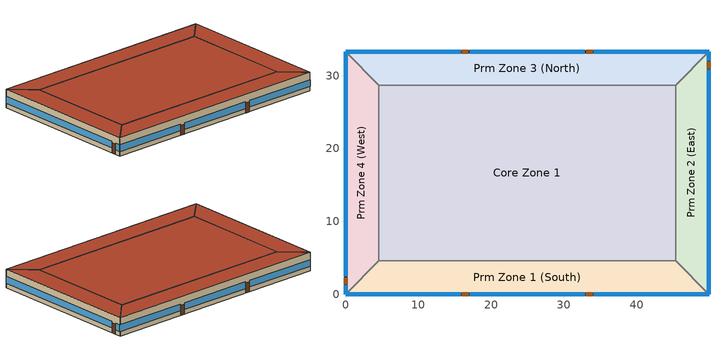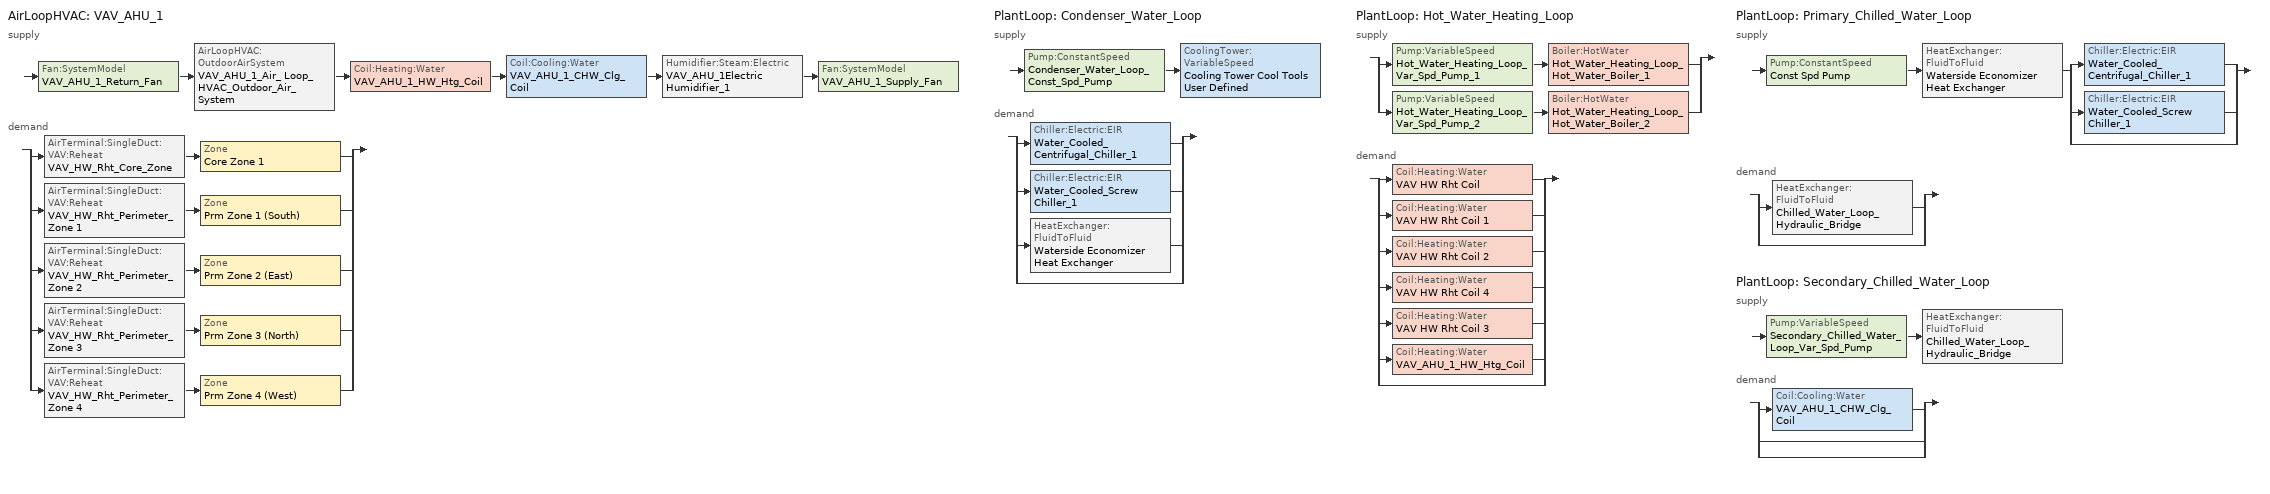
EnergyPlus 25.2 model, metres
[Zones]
Core Zone 1
 floor ground (Slab-on-grade Type 1): 45.32,28.71 45.32,4.57 4.57,4.57 4.57,28.71 z0
 wall to Prm Zone 2 (East) (Interior Wall): 45.32,4.57 45.32,28.71 z0:3.96
 wall to Prm Zone 3 (North) (Interior Wall): 45.32,28.71 4.57,28.71 z0:3.96
 wall to Prm Zone 1 (South) (Interior Wall): 4.57,4.57 45.32,4.57 z0:3.96
 wall to Prm Zone 4 (West) (Interior Wall): 4.57,28.71 4.57,4.57 z0:3.96
 roof outside (Roof Type 1): 45.32,4.57 45.32,28.71 4.57,28.71 4.57,4.57 z3.96
Prm Zone 1 (South)
 floor ground (Slab-on-grade Type 1): 45.32,4.57 49.9,0 0,0 4.57,4.57 z0
 wall outside (Exterior Wall Type 1): 0,0 49.9,0 z0:3.96
 wall to Prm Zone 2 (East) (Interior Wall): 49.9,0 45.32,4.57 z0:3.96
 wall to Prm Zone 4 (West) (Interior Wall): 4.57,4.57 0,0 z0:3.96
 window (Vertical Fenestration Type 1): 34.09,0 49.91,0 / 0,0 15.82,0 / 17.04,0 32.87,0 z1:2.4
 door (Swinging Door): 33.01,0 33.93,0 / 15.98,0 16.9,0 z0:2.13
 roof outside (Roof Type 1): 49.9,0 45.32,4.57 4.57,4.57 0,0 z3.96
Prm Zone 2 (East)
 floor ground (Slab-on-grade Type 1): 49.9,33.28 49.9,0 45.32,4.57 45.32,28.71 z0
 wall outside (Exterior Wall Type 2): 49.9,0 49.9,33.28 z0:3.96
 wall to Prm Zone 3 (North) (Interior Wall): 49.9,33.28 45.32,28.71 z0:3.96
 window (Vertical Fenestration Type 1): 49.9,0 49.9,30.84 / 49.9,32.05 49.9,33.27 z1:2.4
 door (Swinging Door): 49.9,30.99 49.9,31.9 z0:2.13
 roof outside (Roof Type 1): 49.9,0 49.9,33.28 45.32,28.71 45.32,4.57 z3.96
Prm Zone 3 (North)
 floor ground (Slab-on-grade Type 2): 49.9,33.28 45.32,28.71 4.57,28.71 0,33.28 z0
 wall outside (Exterior Wall Type 3): 49.9,33.28 0,33.28 z0:3.96
 wall to Prm Zone 4 (West) (Interior Wall): 0,33.28 4.57,28.71 z0:3.96
 window (Vertical Fenestration Type 1): 49.91,33.28 34.09,33.28 / 32.87,33.28 17.04,33.28 / 15.82,33.28 0,33.28 z1:2.4
 door (Swinging Door): 33.94,33.28 33.03,33.28 / 16.84,33.28 15.93,33.28 z0:2.13
 roof outside (Roof Type 2): 45.32,28.71 49.9,33.28 0,33.28 4.57,28.71 z3.96
Prm Zone 4 (West)
 floor ground (Slab-on-grade Type 2): 0,33.28 4.57,28.71 4.57,4.57 0,0 z0
 wall outside (Exterior Wall Type 3): 0,33.28 0,0 z0:3.96
 window (Vertical Fenestration Type 1): 0,33.27 0,2.44 / 0,1.22 0,0 z1:2.4
 door (Swinging Door): 0,2.28 0,1.37 z0:2.13
 roof outside (Roof Type 3): 0,0 4.57,4.57 4.57,28.71 0,33.28 z3.96
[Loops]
AirLoopHVAC 'VAV_AHU_1'
 supply: Fan:SystemModel 'VAV_AHU_1_Return_Fan' > AirLoopHVAC:OutdoorAirSystem 'VAV_AHU_1_Air_ Loop_HVAC_Outdoor_Air_System' > Coil:Heating:Water 'VAV_AHU_1_HW_Htg_Coil' > Coil:Cooling:Water 'VAV_AHU_1_CHW_Clg_Coil' > Humidifier:Steam:Electric 'VAV_AHU_1Electric Humidifier_1' > Fan:SystemModel 'VAV_AHU_1_Supply_Fan'
 demand: split
  | AirTerminal:SingleDuct:VAV:Reheat 'VAV_HW_Rht_Core_Zone' > Zone 'Core Zone 1'
  | AirTerminal:SingleDuct:VAV:Reheat 'VAV_HW_Rht_Perimeter_Zone 1' > Zone 'Prm Zone 1 (South)'
  | AirTerminal:SingleDuct:VAV:Reheat 'VAV_HW_Rht_Perimeter_Zone 2' > Zone 'Prm Zone 2 (East)'
  | AirTerminal:SingleDuct:VAV:Reheat 'VAV_HW_Rht_Perimeter_Zone 3' > Zone 'Prm Zone 3 (North)'
  | AirTerminal:SingleDuct:VAV:Reheat 'VAV_HW_Rht_Perimeter_Zone 4' > Zone 'Prm Zone 4 (West)'
PlantLoop 'Condenser_Water_Loop'
 supply: Pump:ConstantSpeed 'Condenser_Water_Loop_Const_Spd_Pump' > CoolingTower:VariableSpeed 'Cooling Tower Cool Tools User Defined'
 demand: split
  | Chiller:Electric:EIR 'Water_Cooled_Centrifugal_Chiller_1'
  | Chiller:Electric:EIR 'Water_Cooled_Screw Chiller_1'
  | HeatExchanger:FluidToFluid 'Waterside Economizer Heat Exchanger'
  | bypass
PlantLoop 'Hot_Water_Heating_Loop'
 supply: split
  | Pump:VariableSpeed 'Hot_Water_Heating_Loop_Var_Spd_Pump_1' > Boiler:HotWater 'Hot_Water_Heating_Loop_Hot_Water_Boiler_1'
  | Pump:VariableSpeed 'Hot_Water_Heating_Loop_Var_Spd_Pump_2' > Boiler:HotWater 'Hot_Water_Heating_Loop_Hot_Water_Boiler_2'
 demand: split
  | Coil:Heating:Water 'VAV HW Rht Coil'
  | Coil:Heating:Water 'VAV HW Rht Coil 1'
  | Coil:Heating:Water 'VAV HW Rht Coil 2'
  | Coil:Heating:Water 'VAV HW Rht Coil 4'
  | Coil:Heating:Water 'VAV HW Rht Coil 3'
  | Coil:Heating:Water 'VAV_AHU_1_HW_Htg_Coil'
  | bypass
PlantLoop 'Primary_Chilled_Water_Loop'
 supply: Pump:ConstantSpeed 'Const Spd Pump' > HeatExchanger:FluidToFluid 'Waterside Economizer Heat Exchanger' > split
  | Chiller:Electric:EIR 'Water_Cooled_Centrifugal_Chiller_1'
  | Chiller:Electric:EIR 'Water_Cooled_Screw Chiller_1'
  | bypass
 demand: split
  | HeatExchanger:FluidToFluid 'Chilled_Water_Loop_Hydraulic_Bridge'
  | bypass
PlantLoop 'Secondary_Chilled_Water_Loop'
 supply: Pump:VariableSpeed 'Secondary_Chilled_Water_Loop_Var_Spd_Pump' > HeatExchanger:FluidToFluid 'Chilled_Water_Loop_Hydraulic_Bridge'
 demand: split
  | Coil:Cooling:Water 'VAV_AHU_1_CHW_Clg_Coil'
  | bypass
  | bypass
[Building]
Model for 229 Test Cases: North Axis {deg}=0; Terrain=City; Loads Convergence Tolerance Value {W}=0.04; Temperature Convergence Tolerance Value {deltaC}=0.2; Solar Distribution=FullInteriorAndExterior; Maximum Number of Warmup Days=25; Minimum Number of Warmup Days=6
[Site:Location]
Denver Intl AP: Latitude {deg}=39.833; Longitude {deg}=-104.65; Time Zone {hr}=-7; Elevation {m}=1650
[Site:GroundTemperature:BuildingSurface]
21, 21, 21, 21, 21, 21, 21, 21, 21, 21, 21, 21
[SizingPeriod:DesignDay] Day of Month=21; Dry-Bulb Temperature Range Modifier Type=DefaultMultipliers; Barometric Pressure {Pa}=83009; Rain Indicator=No; Snow Indicator=No; Daylight Saving Time Indicator=No; Begin Environment Reset Mode=FullResetAtBeginEnvironment
Name | Month | Day Type | Maximum Dry-Bulb Temperature {C} | Daily Dry-Bulb Temperature Range {deltaC} | Humidity Condition Type | Wetbulb or DewPoint at Maximum Dry-Bulb {C} | Wind Speed {m/s} | Wind Direction {deg} | Solar Model Indicator | Enthalpy at Maximum Dry-Bulb {J/kg} | Sky Clearness
Denver.Intl.AP Ann Clg 1% Condns DB=>MWB | 7 | SummerDesignDay | 33.5 | 17.3 | Wetbulb | 15.4 | 4.2 | 20 | ASHRAETau2017
Denver.Intl.AP Ann Clg 1% Condns DP=>MDB | 7 | SummerDesignDay | 19.9 | 15.3 | Dewpoint | 15 | 4.2 | 20 | ASHRAETau2017
Denver.Intl.AP Ann Clg 1% Condns Enth=>MDB | 7 | SummerDesignDay | 26.8 | 15.3 | Enthalpy |  | 4.2 | 20 | ASHRAETau2017 | 55800
Denver.Intl.AP Ann Clg 1% Condns WB=>MDB | 7 | SummerDesignDay | 27 | 14.8 | Wetbulb | 17.6 | 4.2 | 20 | ASHRAETau2017
Denver.Intl.AP Ann Htg 99% Condns DB | 12 | WinterDesignDay | -14.6 | 0 | Wetbulb | -14.6 | 3.4 | 230 | ASHRAEClearSky |  | 0
Denver.Intl.AP Ann Htg Wind 99% Condns WS=>MCDB | 12 | WinterDesignDay | 2.7 | 0 | Wetbulb | 2.7 | 11.8 | 230 | ASHRAEClearSky |  | 0
Denver.Intl.AP Ann Hum_n 99% Condns DP=>MCDB | 12 | WinterDesignDay | -6.5 | 0 | Dewpoint | -19.6 | 3.4 | 230 | ASHRAEClearSky |  | 0
[Material] Thermal Absorptance=0.9; Solar Absorptance=0.7
Name | Roughness | Thickness {m} | Conductivity {W/m-K} | Density {kg/m3} | Specific Heat {J/kg-K} | Visible Absorptance
Exterior Wall Type 1 Gypsum Board | MediumSmooth | 0.0159 | 0.16 | 800 | 1090 | 0.7
Exterior Wall Type 1 Insulation | Smooth | 0.062 | 0.037 | 9.6 | 838 | 0.7
Exterior Wall Type 1 Stucco; Exterior Wall Type 2 Stucco | Smooth | 0.0254 | 0.72 | 1856 | 840 | 0.7
Exterior Wall Type 2 Gypsum Board | MediumSmooth | 0.099 | 0.16 | 800 | 1090 | 0.7
Exterior Wall Type 2 Insulation | Smooth | 0.179 | 0.037 | 9.6 | 838 | 0.7
Insulation for Slab on grade Type 2 | Smooth | 0.1143 | 0.04 | 91.31 | 838 | 0.7
Roof Type 1 Built-up roofing | VeryRough | 0.0095 | 0.16 | 1120 | 1460 | 0.7
Roof Type 1 Continuous Insulation | Smooth | 0.0527 | 0.02 | 32 | 922 | 0.7
Roof Type 1 Metal Deck; Roof Type 2 Metal Deck | Smooth | 0.0008 | 45.28 | 7824 | 500 | 0.2
Roof Type 2 Continuous Insulation | Smooth | 0.106 | 0.02 | 32 | 922 | 0.7
Slab-on-grade Type 1 Concrete; Slab-on-grade Type 2 Concrete | MediumSmooth | 0.1016 | 2.31 | 2322 | 832 | 0.8
Wood 6in | MediumSmooth | 0.15 | 0.12 | 540 | 1210 | 0.7
[Material:NoMass] Thermal Absorptance=0.9; Solar Absorptance=0.7; Visible Absorptance=0.7
Name | Roughness | Thermal Resistance {m2-K/W}
Exterior Wall Type 3 Total surface-to-surface thermal resistance | Smooth | 1.95
Interior Wall surface-to-surface thermal resistance | Smooth | 0.35
Opaque Door Panel | MediumRough | 0.475964
Roof Type 2 Built-up roofing | Smooth | 0.059
Roof Type 3 Total surface-to-surface thermal resistance | Smooth | 2.66
[WindowMaterial:SimpleGlazingSystem]
Vertical Fenestration Type 1 simple material: U-Factor {W/m2-K}=3.29; Solar Heat Gain Coefficient=0.387; Visible Transmittance=0.417
[Construction]
Exterior Wall Type 1: Exterior Wall Type 1 Stucco, Exterior Wall Type 1 Gypsum Board, Exterior Wall Type 1 Insulation, Exterior Wall Type 1 Gypsum Board
Exterior Wall Type 2: Exterior Wall Type 2 Stucco, Exterior Wall Type 2 Gypsum Board, Exterior Wall Type 2 Insulation, Exterior Wall Type 2 Gypsum Board
Exterior Wall Type 3: Exterior Wall Type 3 Total surface-to-surface thermal resistance
Interior Furnishings: Wood 6in
Interior Wall: Interior Wall surface-to-surface thermal resistance
Roof Type 1: Roof Type 1 Metal Deck, Roof Type 1 Continuous Insulation, Roof Type 1 Built-up roofing
Roof Type 2: Roof Type 2 Metal Deck, Roof Type 2 Continuous Insulation, Roof Type 2 Built-up roofing
Roof Type 3: Roof Type 3 Total surface-to-surface thermal resistance
Slab-on-grade Type 1: Slab-on-grade Type 1 Concrete
Slab-on-grade Type 2: Slab-on-grade Type 2 Concrete, Insulation for Slab on grade Type 2
Swinging Door: Opaque Door Panel
Vertical Fenestration Type 1: Vertical Fenestration Type 1 simple material
[Zone] Multiplier=1; Ceiling Height {m}=3.96; Part of Total Floor Area=Yes
Core Zone 1; Prm Zone 1 (South); Prm Zone 2 (East); Prm Zone 3 (North); Prm Zone 4 (West)
[Space]
Name | Zone
Core_Space_1 | Core Zone 1
Perimeter_Space_1 | Prm Zone 1 (South)
Perimeter_Space_2 | Prm Zone 2 (East)
Perimeter_Space_3 | Prm Zone 3 (North)
Perimeter_Space_4 | Prm Zone 4 (West)
[InternalMass] Construction=Interior Furnishings
Name | Zone or ZoneList | Space or SpaceList | Surface Area {m2}
Core_bottom Internal Mass | Core Zone 1 | Core_Space_1 | 1967.31
Perimeter_bot_ZN_1 Internal Mass | Prm Zone 1 (South) | Perimeter_Space_1 | 414.719
Perimeter_bot_ZN_2 Internal Mass | Prm Zone 2 (East) | Perimeter_Space_2 | 262.544
Perimeter_bot_ZN_3 Internal Mass | Prm Zone 3 (North) | Perimeter_Space_3 | 414.719
Perimeter_bot_ZN_4 Internal Mass | Prm Zone 4 (West) | Perimeter_Space_4 | 262.544
[Lights] Design Level Calculation Method=Watts/Area; Watts per Floor Area {W/m2}=11.033; Return Air Fraction=0; Fraction Radiant=0.7; Fraction Visible=0.2; Fraction Replaceable=1
Name | Zone or ZoneList or Space or SpaceList | Schedule
Core_bottom Lighting | Core_Space_1 | Core_Space_Lighting_Sch
Perimeter_bot_ZN_1 Lighting | Perimeter_Space_1 | Perimeter_Space_1_Lighting_Sch
Perimeter_bot_ZN_2 Lighting | Perimeter_Space_2 | Perimeter_Space_2_Lighting_Sch
Perimeter_bot_ZN_3 Lighting | Perimeter_Space_3 | Perimeter_Space_3_Lighting_Sch
Perimeter_bot_ZN_4 Lighting | Perimeter_Space_4 | Perimeter_Space_4_Lighting_Sch
[People] Number of People Calculation Method=People/Area; People per Floor Area {person/m2}=0.0538196; Fraction Radiant=0.3; Sensible Heat Fraction=0.55; Activity Level Schedule=People heating rate
Name | Zone or ZoneList or Space or SpaceList | Number of People Schedule
Core_bottom People | Core_Space_1 | Core_Space Occupant Sch
Perimeter_bot_ZN_1 People | Perimeter_Space_1 | Perimeter_Space_1_Occupant_Sch
Perimeter_bot_ZN_2 People | Perimeter_Space_2 | Perimeter_Space_2_Occupant_Sch
Perimeter_bot_ZN_3 People | Perimeter_Space_3 | Perimeter_Space_3_Occupant_Sch
Perimeter_bot_ZN_4 People | Perimeter_Space_4 | Perimeter_Space_4_Occupant_Sch
[ElectricEquipment] Design Level Calculation Method=Watts/Area; Watts per Floor Area {W/m2}=8.07; Fraction Latent=0; Fraction Radiant=0.2; Fraction Lost=0
Name | Zone or ZoneList or Space or SpaceList | Schedule
Core_bottom Elec Equip | Core_Space_1 | Core_Space_Elec_Equip_Sch
Perimeter_bot_ZN_1 Elec Equip | Perimeter_Space_1 | Perimeter_Space_1_Elec_Equip_Sch
Perimeter_bot_ZN_2 Elec Equip | Perimeter_Space_2 | Perimeter_Space_2_Elec_Equip_Sch
Perimeter_bot_ZN_3 Elec Equip | Perimeter_Space_3 | Perimeter_Space_3_Elec_Equip_Sch
Perimeter_bot_ZN_4 Elec Equip | Perimeter_Space_4 | Perimeter_bot_ZN_4 Elec Equip Sch
[ZoneInfiltration:DesignFlowRate] Constant Term Coefficient=1; Velocity Term Coefficient=0
Name | Zone or ZoneList or Space or SpaceList | Design Flow Rate Calculation Method | Air Changes per Hour {1/hr} | Flow Rate per Exterior Surface Area {m3/s-m2} | Schedule | Flow Rate per Floor Area {m3/s-m2}
Infiltration_Method_1_Core_Zone | Core_Space_1 | AirChanges/Hour | 0
Infiltration_Method_1_Zone_1 | Perimeter_Space_1 | AirChanges/Hour | 0.5
Infiltration_Method_2_Zone_2 | Perimeter_Space_2 | Flow/ExteriorWallArea |  | 0.000586232
Infiltration_Method_3_Zone_3 | Perimeter_Space_3 | Flow/Area |  |  | Constant Schedule | 0.000388417
Infiltration_Method_3_Zone_4 | Perimeter_Space_4 | Flow/Area |  |  | Constant Schedule | 0.000409092
[ZoneControl:Thermostat] Temperature Difference Between Cutout And Setpoint {deltaC}=0
Name | Zone or ZoneList | Control Type Schedule | Control 1
Core Zone 1 Thermostat | Core Zone 1 | Core Zone 1 Thermostat Schedule | Core_bottom Setpoints
Prm Zone 1 (South) Thermostat | Prm Zone 1 (South) | Prm Zone 1 (South) Thermostat Schedule | Perimeter_bot_ZN_1 Setpoints
Prm Zone 2 (East) Thermostat | Prm Zone 2 (East) | Prm Zone 2 (East) Thermostat Schedule | Perimeter_bot_ZN_2 Setpoints
Prm Zone 3 (North) Thermostat | Prm Zone 3 (North) | Prm Zone 3 (North) Thermostat Schedule | Perimeter_bot_ZN_3 Setpoints
Prm Zone 4 (West) Thermostat | Prm Zone 4 (West) | Prm Zone 4 (West) Thermostat Schedule | Perimeter_bot_ZN_4 Setpoints
[ThermostatSetpoint:DualSetpoint] Heating Setpoint Temperature Schedule=Heating Thermostat Setpoint; Cooling Setpoint Temperature Schedule=Cooling Themostat Setpoint
Core_bottom Setpoints; Perimeter_bot_ZN_1 Setpoints; Perimeter_bot_ZN_2 Setpoints; Perimeter_bot_ZN_3 Setpoints; Perimeter_bot_ZN_4 Setpoints
[AirTerminal:SingleDuct:VAV:Reheat] Availability Schedule=Always On Discrete hvac_library; Maximum Air Flow Rate {m3/s}=0.943895; Zone Minimum Air Flow Input Method=FixedFlowRate; Constant Minimum Air Flow Fraction=Autosize; Fixed Minimum Air Flow Rate {m3/s}=0.141584; Maximum Hot Water or Steam Flow Rate {m3/s}=Autosize; Minimum Hot Water or Steam Flow Rate {m3/s}=0; Convergence Tolerance=0.001; Damper Heating Action=Normal; Maximum Flow per Zone Floor Area During Reheat {m3/s-m2}=Autocalculate; Maximum Flow Fraction During Reheat=Autocalculate; Maximum Reheat Air Temperature {C}=32.2222
Name | Reheat Coil | Design Specification Outdoor Air Object
VAV_HW_Rht_Core_Zone | VAV HW Rht Coil | Core_Zone_Design_OA
VAV_HW_Rht_Perimeter_Zone 1 | VAV HW Rht Coil 1 | Perimeter_Zone_1_Design_OA
VAV_HW_Rht_Perimeter_Zone 2 | VAV HW Rht Coil 2 | Perimeter_Zone_2_Design_OA
VAV_HW_Rht_Perimeter_Zone 3 | VAV HW Rht Coil 3 | Perimeter_Zone_3_Design_OA
VAV_HW_Rht_Perimeter_Zone 4 | VAV HW Rht Coil 4 | Perimeter_Zone_4_Design_OA
[Coil:Heating:Water] Availability Schedule=Always On Discrete hvac_library; Rated Inlet Water Temperature {C}=82.2; Rated Inlet Air Temperature {C}=16.6; Rated Outlet Water Temperature {C}=71.1; Rated Outlet Air Temperature {C}=32.2; Rated Ratio for Air and Water Convection=0.5
Name | U-Factor Times Area Value {W/K} | Maximum Water Flow Rate {m3/s} | Performance Input Method | Rated Capacity {W}
VAV HW Rht Coil; VAV HW Rht Coil 1; VAV HW Rht Coil 2; VAV HW Rht Coil 3 | Autosize | Autosize | NominalCapacity | 1758.43
VAV HW Rht Coil 4 | Autosize | Autosize | NominalCapacity | Autosize
VAV_AHU_1_HW_Htg_Coil | 5723.68 | 0.000757082 | UFactorTimesAreaAndDesignWaterFlowRate | 87921.3
[Zone equipment]
Core Zone 1: VAV_HW_Rht_Core_Zone
Prm Zone 1 (South): VAV_HW_Rht_Perimeter_Zone 1
Prm Zone 2 (East): VAV_HW_Rht_Perimeter_Zone 2
Prm Zone 3 (North): VAV_HW_Rht_Perimeter_Zone 3
Prm Zone 4 (West): VAV_HW_Rht_Perimeter_Zone 4
[Sizing:Zone] Zone Cooling Design Supply Air Temperature Input Method=SupplyAirTemperature; Zone Cooling Design Supply Air Temperature {C}=12.7778; Zone Heating Design Supply Air Temperature Input Method=SupplyAirTemperature; Zone Heating Design Supply Air Temperature {C}=32.2222; Zone Heating Design Supply Air Temperature Difference {deltaC}=11.11; Zone Cooling Design Supply Air Humidity Ratio {kgWater/kgDryAir}=0.0085; Zone Heating Design Supply Air Humidity Ratio {kgWater/kgDryAir}=0.008; Zone Heating Sizing Factor=1; Zone Cooling Sizing Factor=1; Cooling Design Air Flow Method=Flow/Zone; Cooling Design Air Flow Rate {m3/s}=0.943895; Cooling Minimum Air Flow per Zone Floor Area {m3/s-m2}=0.000762; Cooling Minimum Air Flow {m3/s}=0.141584; Cooling Minimum Air Flow Fraction=0; Heating Design Air Flow Method=Flow/Zone; Heating Design Air Flow Rate {m3/s}=0.943895; Heating Maximum Air Flow {m3/s}=0.943895; Account for Dedicated Outdoor Air System=No; Zone Load Sizing Method=Sensible Load Only No Latent Load; Zone Latent Cooling Design Supply Air Humidity Ratio Input Method=HumidityRatioDifference; Zone Cooling Design Supply Air Humidity Ratio Difference {kgWater/kgDryAir}=0.005; Zone Latent Heating Design Supply Air Humidity Ratio Input Method=HumidityRatioDifference; Zone Humidification Design Supply Air Humidity Ratio Difference {kgWater/kgDryAir}=0.005; Type of Space Sum to Use=Coincident
Name | Zone Cooling Design Supply Air Temperature Difference {deltaC} | Design Specification Outdoor Air Object | Heating Maximum Air Flow per Zone Floor Area {m3/s-m2} | Heating Maximum Air Flow Fraction | Design Specification Zone Air Distribution Object
Core Zone 1 | 8.33333 | Core Zone 1 DSOA Space List | 0 | 0.5 | Core Zone 1 Design Spec Zone Air Dist
Prm Zone 1 (South) | 11.1111 | Prm Zone 1 (South) DSOA Space List | 0.002032 | 0.5 | Prm Zone 1 (South) Design Spec Zone Air Dist
Prm Zone 2 (East) | 11.1111 | Prm Zone 2 (East) DSOA Space List | 0.002032 | 0.5 | Prm Zone 2 (East) Design Spec Zone Air Dist
Prm Zone 3 (North) | 11.1111 | Prm Zone 3 (North) DSOA Space List | 0.002032 | 0.3 | Prm Zone 3 (North) Design Spec Zone Air Dist
Prm Zone 4 (West) | 11.1111 | Prm Zone 4 (West) DSOA Space List | 0.002032 | 0.5 | Prm Zone 4 (West) Design Spec Zone Air Dist
[DesignSpecification:ZoneAirDistribution] Zone Air Distribution Effectiveness in Cooling Mode=1.2; Zone Air Distribution Effectiveness in Heating Mode=1.2; Minimum Zone Ventilation Efficiency=0
Core Zone 1 Design Spec Zone Air Dist; Prm Zone 1 (South) Design Spec Zone Air Dist; Prm Zone 2 (East) Design Spec Zone Air Dist; Prm Zone 3 (North) Design Spec Zone Air Dist; Prm Zone 4 (West) Design Spec Zone Air Dist
[Controller:MechanicalVentilation]
Controller Mechanical Ventilation 1: Availability Schedule=Always On Discrete; Demand Controlled Ventilation=Yes; System Outdoor Air Method=ZoneSum; Zone or ZoneList 1=Core Zone 1; Design Specification Outdoor Air Object Name 1=Core_Zone_Design_OA; Design Specification Zone Air Distribution Object Name 1=Core Zone 1 Design Spec Zone Air Dist; Zone or ZoneList 2=Prm Zone 1 (South); Design Specification Outdoor Air Object Name 2=Perimeter_Zone_1_Design_OA; Design Specification Zone Air Distribution Object Name 2=Prm Zone 1 (South) Design Spec Zone Air Dist; Zone or ZoneList 3=Prm Zone 2 (East); Design Specification Outdoor Air Object Name 3=Perimeter_Zone_2_Design_OA; Design Specification Zone Air Distribution Object Name 3=Prm Zone 2 (East) Design Spec Zone Air Dist; Zone or ZoneList 4=Prm Zone 3 (North); Design Specification Outdoor Air Object Name 4=Perimeter_Zone_3_Design_OA; Design Specification Zone Air Distribution Object Name 4=Prm Zone 3 (North) Design Spec Zone Air Dist; Zone or ZoneList 5=Prm Zone 4 (West); Design Specification Outdoor Air Object Name 5=Perimeter_Zone_4_Design_OA; Design Specification Zone Air Distribution Object Name 5=Prm Zone 4 (West) Design Spec Zone Air Dist
[DesignSpecification:OutdoorAir] Outdoor Air Method=Sum; Outdoor Air Flow per Person {m3/s-person}=0; Outdoor Air Flow per Zone Floor Area {m3/s-m2}=0; Outdoor Air Flow per Zone {m3/s}=0.0943895; Outdoor Air Flow Air Changes per Hour {1/hr}=0
Core_Zone_Design_OA; Perimeter_Zone_1_Design_OA; Perimeter_Zone_2_Design_OA; Perimeter_Zone_3_Design_OA; Perimeter_Zone_4_Design_OA
[DesignSpecification:OutdoorAir:SpaceList]
Name | Space 1 | Space 1 Design Specification Outdoor Air Object
Core Zone 1 DSOA Space List | Core_Space_1 | Core_Zone_Design_OA
Prm Zone 1 (South) DSOA Space List | Perimeter_Space_1 | Perimeter_Zone_1_Design_OA
Prm Zone 2 (East) DSOA Space List | Perimeter_Space_2 | Perimeter_Zone_2_Design_OA
Prm Zone 3 (North) DSOA Space List | Perimeter_Space_3 | Perimeter_Zone_3_Design_OA
Prm Zone 4 (West) DSOA Space List | Perimeter_Space_4 | Perimeter_Zone_4_Design_OA
[AirLoopHVAC]
VAV_AHU_1: Design Supply Air Flow Rate {m3/s}=4.71947; Design Return Air Flow Fraction of Supply Air Flow=0.9
[Sizing:System]
VAV_AHU_1: Type of Load to Size On=Sensible; Design Outdoor Air Flow Rate {m3/s}=Autosize; Central Heating Maximum System Air Flow Ratio=1; Preheat Design Temperature {C}=7; Preheat Design Humidity Ratio {kgWater/kgDryAir}=0.008; Precool Design Temperature {C}=12.8; Precool Design Humidity Ratio {kgWater/kgDryAir}=0.008; Central Cooling Design Supply Air Temperature {C}=12.8; Central Heating Design Supply Air Temperature {C}=40; Type of Zone Sum to Use=NonCoincident; 100% Outdoor Air in Cooling=No; 100% Outdoor Air in Heating=No; Central Cooling Design Supply Air Humidity Ratio {kgWater/kgDryAir}=0.0085; Central Heating Design Supply Air Humidity Ratio {kgWater/kgDryAir}=0.008; Cooling Supply Air Flow Rate Method=DesignDay; Cooling Supply Air Flow Rate {m3/s}=0; Cooling Supply Air Flow Rate Per Floor Area {m3/s-m2}=0.00996765; Cooling Fraction of Autosized Cooling Supply Air Flow Rate=1; Cooling Supply Air Flow Rate Per Unit Cooling Capacity {m3/s-W}=3.94755e-05; Heating Supply Air Flow Rate Method=DesignDay; Heating Supply Air Flow Rate {m3/s}=0; Heating Supply Air Flow Rate Per Floor Area {m3/s-m2}=0.00996765; Heating Fraction of Autosized Heating Supply Air Flow Rate=1; Heating Fraction of Autosized Cooling Supply Air Flow Rate=1; Heating Supply Air Flow Rate Per Unit Heating Capacity {m3/s-W}=3.15882e-05; System Outdoor Air Method=ZoneSum; Zone Maximum Outdoor Air Fraction=1; Cooling Design Capacity Method=CoolingDesignCapacity; Cooling Design Capacity {W}=Autosize; Cooling Design Capacity Per Floor Area {W/m2}=234.7; Fraction of Autosized Cooling Design Capacity=1; Heating Design Capacity Method=HeatingDesignCapacity; Heating Design Capacity {W}=Autosize; Heating Design Capacity Per Floor Area {W/m2}=157; Fraction of Autosized Heating Design Capacity=1; Central Cooling Capacity Control Method=OnOff; Occupant Diversity=Autosize
[Controller:WaterCoil] Control Variable=Temperature; Actuator Variable=Flow; Controller Convergence Tolerance {deltaC}=Autosize; Maximum Actuated Flow {m3/s}=Autosize; Minimum Actuated Flow {m3/s}=0
Name | Action
Controller Water Coil 2 | Normal
Controller Water Coil 3 | Reverse
[AvailabilityManager:Scheduled]
VAV_AHU_1 Availability Manager: Schedule=Perimeter_Space_1_Occupant_Sch
[Fan:SystemModel] Availability Schedule=Always On Discrete hvac_library; Design Maximum Air Flow Rate {m3/s}=4.71947; Speed Control Method=Continuous; Electric Power Minimum Flow Rate Fraction=0; Motor Efficiency=0.93; Motor In Air Stream Fraction=1; Design Electric Power Consumption {W}=Autosize; Design Power Sizing Method=TotalEfficiencyAndPressure; Electric Power Per Unit Flow Rate {W/(m3/s)}=840; Electric Power Per Unit Flow Rate Per Unit Pressure {W/((m3/s)-Pa)}=1.66667; Electric Power Function of Flow Fraction Curve=VAV Fan Curve; Motor Loss Radiative Fraction=0; Number of Speeds=1
Name | Design Pressure Rise {Pa} | Fan Total Efficiency
VAV_AHU_1_Return_Fan | 498.178 | 0.6045
VAV_AHU_1_Supply_Fan | 871.811 | 0.6
[SetpointManager:MixedAir] Control Variable=Temperature
Node 15 OS Default SPM; Node 17 OS Default SPM; Node 11 OS Default SPM; Node 12 OS Default SPM
[Controller:OutdoorAir]
Controller Outdoor Air 1: Minimum Outdoor Air Flow Rate {m3/s}=0; Maximum Outdoor Air Flow Rate {m3/s}=Autosize; Economizer Control Type=FixedDryBulb; Economizer Control Action Type=ModulateFlow; Economizer Maximum Limit Dry-Bulb Temperature {C}=21.1111; Economizer Maximum Limit Enthalpy {J/kg}=64000; Economizer Minimum Limit Dry-Bulb Temperature {C}=-100; Lockout Type=NoLockout; Minimum Limit Type=FixedMinimum; Mechanical Ventilation Controller=Controller Mechanical Ventilation 1; High Humidity Control=No; High Humidity Outdoor Air Flow Ratio=1; Control High Indoor Humidity Based on Outdoor Humidity Ratio=Yes; Heat Recovery Bypass Control Type=BypassWhenWithinEconomizerLimits; Economizer Operation Staging=InterlockedWithMechanicalCooling
[HeatExchanger:AirToAir:SensibleAndLatent]
VAV_AHU_1_Air_to_Air_Plate_HX: Availability Schedule=Always On Discrete hvac_library; Nominal Supply Air Flow Rate {m3/s}=4.71947; Sensible Effectiveness at 100% Heating Air Flow=0.5; Latent Effectiveness at 100% Heating Air Flow=0.5; Sensible Effectiveness at 100% Cooling Air Flow=0.5; Latent Effectiveness at 100% Cooling Air Flow=0.5; Nominal Electric Power {W}=0; Supply Air Outlet Temperature Control=Yes; Heat Exchanger Type=Rotary; Frost Control Type=None; Threshold Temperature {C}=1.7; Economizer Lockout=Yes; Sensible Effectiveness of Heating Air Flow Curve=Air-to-Air Plate HX_SensHeatEff; Latent Effectiveness of Heating Air Flow Curve=Air-to-Air Plate HX_LatHeatEff; Sensible Effectiveness of Cooling Air Flow Curve=Air-to-Air Plate HX_SensCoolEff; Latent Effectiveness of Cooling Air Flow Curve=Air-to-Air Plate HX_LatCoolEff
[SetpointManager:Scheduled] Control Variable=Temperature
Name | Schedule
Scheduled Deck Temp | 50F_HTG_COIL_LAT
Scheduled Deck Temp 1 | 55F_CHW_Coil_LAT
Hot_Water_Heating_Loop_Hot_Water_Boiler_1_Scheduled_HW_Temp; Hot_Water_Heating_Loop_Hot_Water_Boiler_2_Scheduled_HW_Temp; Hot_Water_Heating_Loop_Scheduled_HW_Temp | 180F_HW_Loop_Design_Supply_Temp
Condenser_Water_Loop_Scheduled_Condenser_Water_Temp | Condenser Loop Leaving Water Temp
[Coil:Cooling:Water]
VAV_AHU_1_CHW_Clg_Coil: Availability Schedule=Always On Discrete hvac_library; Design Water Flow Rate {m3/s}=0.00315451; Design Air Flow Rate {m3/s}=4.71947; Design Inlet Water Temperature {C}=6.66667; Design Inlet Air Temperature {C}=28.1389; Design Outlet Air Temperature {C}=12.7778; Design Inlet Air Humidity Ratio {kgWater/kgDryAir}=0.008616; Design Outlet Air Humidity Ratio {kgWater/kgDryAir}=0.00779705; Type of Analysis=SimpleAnalysis; Heat Exchanger Configuration=CrossFlow
[Humidifier:Steam:Electric]
VAV_AHU_1Electric Humidifier_1: Rated Capacity {m3/s}=Autosize; Rated Power {W}=Autosize
[SetpointManager:MultiZone:MinimumHumidity:Average]
VAV_AHU_1_Multi_Zone_Avg_Humidity_Control: HVAC Air Loop=VAV_AHU_1; Minimum Setpoint Humidity Ratio {kgWater/kgDryAir}=0.005; Maximum Setpoint Humidity Ratio {kgWater/kgDryAir}=0.012
[SetpointManager:Warmest]
VAV_AHU_1_Warmest_Zone_Supply_Air_Temp_Reset: Control Variable=Temperature; HVAC Air Loop=VAV_AHU_1; Minimum Setpoint Temperature {C}=10; Maximum Setpoint Temperature {C}=15.5556; Strategy=MaximumTemperature
[PlantLoop] Fluid Type=Water; Maximum Loop Temperature {C}=100; Minimum Loop Temperature {C}=0; Maximum Loop Flow Rate {m3/s}=Autosize; Minimum Loop Flow Rate {m3/s}=0; Plant Loop Volume {m3}=Autocalculate; Plant Loop Demand Calculation Scheme=SingleSetpoint; Common Pipe Simulation=None
Name | Plant Equipment Operation Scheme | Load Distribution Scheme
Condenser_Water_Loop | Condenser_Water_Loop Operation Schemes | Optimal
Hot_Water_Heating_Loop | Hot_Water_Heating_Loop Operation Schemes | SequentialLoad
Primary_Chilled_Water_Loop | Primary_Chilled_Water_Loop Operation Schemes | Optimal
Secondary_Chilled_Water_Loop | Secondary_Chilled_Water_Loop Operation Schemes | Optimal
[Sizing:Plant] Zone Timesteps in Averaging Window=1; Coincident Sizing Factor Mode=None
Name | Loop Type | Design Loop Exit Temperature {C} | Loop Design Temperature Difference {deltaC} | Sizing Option
Condenser_Water_Loop | Condenser | 29.4444 | 5.55556 | Coincident
Hot_Water_Heating_Loop | Heating | 82.2222 | 27.7778 | NonCoincident
Primary_Chilled_Water_Loop; Secondary_Chilled_Water_Loop | Cooling | 6.66667 | 6.66667 | Coincident
[Pump:ConstantSpeed] Design Flow Rate {m3/s}=Autosize; Design Power Consumption {W}=Autosize; Motor Efficiency=0.9; Fraction of Motor Inefficiencies to Fluid Stream=0; Pump Control Type=Continuous; Design Power Sizing Method=PowerPerFlow; Design Shaft Power per Unit Flow Rate per Unit Head {W/((m3/s)-Pa)}=1.28205
Name | Design Pump Head {Pa} | Design Electric Power per Unit Flow Rate {W/(m3/s)}
Condenser_Water_Loop_Const_Spd_Pump | 179352 | 301156
Const Spd Pump | 44836 | 142653
[CoolingTower:VariableSpeed]
Cooling Tower Cool Tools User Defined: Model Type=CoolToolsUserDefined; Model Coefficient=Cooling Tower Performance Cool Tools; Design Inlet Air Wet-Bulb Temperature {C}=25; Design Approach Temperature {deltaC}=3.8889; Design Range Temperature {deltaC}=5.5556; Design Water Flow Rate {m3/s}=Autosize; Design Air Flow Rate {m3/s}=Autosize; Design Fan Power {W}=Autosize; Fan Power Ratio Function of Air Flow Rate Ratio Curve=Cooling Tower Cool Tools User Defined Fan Power Ratio Curve; Minimum Air Flow Rate Ratio=0.2; Fraction of Tower Capacity in Free Convection Regime=0.125; Basin Heater Capacity {W/K}=450; Basin Heater Setpoint Temperature {C}=4.5; Evaporation Loss Mode=SaturatedExit; Evaporation Loss Factor {percent/K}=0.2; Drift Loss Percent {percent}=0.05; Blowdown Calculation Mode=ConcentrationRatio; Blowdown Concentration Ratio=4; Cell Control=MinimalCell; Sizing Factor=0.33
[CoolingTowerPerformance:CoolTools]
Cooling Tower Performance Cool Tools: Minimum Inlet Air Wet-Bulb Temperature {C}=-1; Maximum Inlet Air Wet-Bulb Temperature {C}=26.6667; Minimum Range Temperature {deltaC}=1.1111; Maximum Range Temperature {deltaC}=11.1111; Minimum Approach Temperature {deltaC}=1.1111; Maximum Approach Temperature {deltaC}=11.1111; Minimum Water Flow Rate Ratio=0.75; Maximum Water Flow Rate Ratio=1.25; Coefficient 1=0.520497; Coefficient 2=-10.617; Coefficient 3=10.7293; Coefficient 4=-2.74988; Coefficient 5=4.7363; Coefficient 6=-8.2576; Coefficient 7=1.57641; Coefficient 8=6.5112; Coefficient 9=1.50434; Coefficient 10=-3.28885; Coefficient 11=0.0257786; Coefficient 12=0.182464; Coefficient 13=-0.0818947; Coefficient 14=-0.21501; Coefficient 15=0.0186741; Coefficient 16=0.0536824; Coefficient 17=-0.00270969; Coefficient 18=0.00112277; Coefficient 19=-0.00127758; Coefficient 20=7.60421e-05; Coefficient 21=1.436; Coefficient 22=-0.51987; Coefficient 23=0.11734; Coefficient 24=1.50493; Coefficient 25=-0.135899; Coefficient 26=-0.152578; Coefficient 27=-0.0533844; Coefficient 28=0.00493295; Coefficient 29=-0.0079626; Coefficient 30=0.00022262; Coefficient 31=-0.0543952; Coefficient 32=0.00474267; Coefficient 33=-0.0185855; Coefficient 34=0.00115668; Coefficient 35=0.000807371
[Chiller:Electric:EIR] Reference Capacity {W}=Autosize; Reference COP {W/W}=5.5; Reference Leaving Chilled Water Temperature {C}=6.66667; Reference Entering Condenser Fluid Temperature {C}=29.4444; Reference Chilled Water Flow Rate {m3/s}=Autosize; Reference Condenser Fluid Flow Rate {m3/s}=Autosize; Cooling Capacity Function of Temperature Curve=Water Cooled Chiller CCFofT; Electric Input to Cooling Output Ratio Function of Temperature Curve=Water Cooled Chiller EItoCoolingOutputRatioFofT; Electric Input to Cooling Output Ratio Function of Part Load Ratio Curve=Water Cooled Chiller EItoCoolingOutputRatioFofPLR; Minimum Part Load Ratio=0.25; Maximum Part Load Ratio=1; Optimum Part Load Ratio=1; Minimum Unloading Ratio=0.25; Condenser Type=WaterCooled; Condenser Fan Power Ratio {W/W}=0; Fraction of Compressor Electric Consumption Rejected by Condenser=1; Leaving Chilled Water Lower Temperature Limit {C}=2; Chiller Flow Mode=NotModulated; Sizing Factor=1; Basin Heater Capacity {W/K}=0; Basin Heater Setpoint Temperature {C}=10; Condenser Heat Recovery Relative Capacity Fraction=1; Condenser Flow Control=ConstantFlow; Condenser Minimum Flow Fraction=0.2; Thermosiphon Minimum Temperature Difference=0
Water_Cooled_Centrifugal_Chiller_1; Water_Cooled_Screw Chiller_1
[HeatExchanger:FluidToFluid] Loop Demand Side Design Flow Rate {m3/s}=Autosize; Loop Supply Side Design Flow Rate {m3/s}=Autosize; Heat Exchange Model Type=Ideal; Heat Exchanger U-Factor Times Area Value {W/K}=Autosize; Component Override Cooling Control Temperature Mode=Loop; Sizing Factor=1
Name | Control Type | Minimum Temperature Difference to Activate Heat Exchanger {deltaC} | Heat Transfer Metering End Use Type | Operation Minimum Temperature Limit {C} | Operation Maximum Temperature Limit {C}
Waterside Economizer Heat Exchanger | CoolingSetpointOnOff | 2.22222 | FreeCooling | 1.66667 | 22.2222
Chilled_Water_Loop_Hydraulic_Bridge | UncontrolledOn | 0.01 | LoopToLoop | 0 | 100
[PlantEquipmentOperationSchemes] Control Scheme 1 Schedule=Always On Discrete
Name | Control Scheme 1 | Control Scheme 2 | Control Scheme 2 Schedule
Condenser_Water_Loop Operation Schemes | Condenser_Water_Loop Cooling Operation Scheme
Hot_Water_Heating_Loop Operation Schemes | Hot_Water_Heating_Loop Heating Operation Scheme | Hot_Water_Heating_Loop Setpoint Operation Scheme | Always On Discrete
Primary_Chilled_Water_Loop Operation Schemes | Primary_Chilled_Water_Loop Cooling Operation Scheme
Secondary_Chilled_Water_Loop Operation Schemes | Secondary_Chilled_Water_Loop Cooling Operation Scheme
[PlantEquipmentOperation:CoolingLoad] Load Range 1 Lower Limit {W}=0; Load Range 1 Upper Limit {W}=1000000000
Name | Range 1 Equipment List
Condenser_Water_Loop Cooling Operation Scheme | Condenser_Water_Loop Cooling Equipment List
Primary_Chilled_Water_Loop Cooling Operation Scheme | Primary_Chilled_Water_Loop Cooling Equipment List
Secondary_Chilled_Water_Loop Cooling Operation Scheme | Secondary_Chilled_Water_Loop Cooling Equipment List
[PlantEquipmentList]
Condenser_Water_Loop Cooling Equipment List: Cooling Tower Cool Tools User Defined
Hot_Water_Heating_Loop Heating Equipment List: Hot_Water_Heating_Loop_Hot_Water_Boiler_1, Hot_Water_Heating_Loop_Hot_Water_Boiler_2
Primary_Chilled_Water_Loop Cooling Equipment List: Waterside Economizer Heat Exchanger, Water_Cooled_Centrifugal_Chiller_1, Water_Cooled_Screw Chiller_1
Secondary_Chilled_Water_Loop Cooling Equipment List: Chilled_Water_Loop_Hydraulic_Bridge
[Pump:VariableSpeed] Design Maximum Flow Rate {m3/s}=Autosize; Design Power Consumption {W}=Autosize; Motor Efficiency=0.9; Fraction of Motor Inefficiencies to Fluid Stream=0; Coefficient 1 of the Part Load Performance Curve=0; Coefficient 2 of the Part Load Performance Curve=1; Coefficient 3 of the Part Load Performance Curve=0; Coefficient 4 of the Part Load Performance Curve=0; Skin Loss Radiative Fraction=0.5; Design Power Sizing Method=PowerPerFlow; Design Shaft Power per Unit Flow Rate per Unit Head {W/((m3/s)-Pa)}=1.28205; Design Minimum Flow Rate Fraction=0
Name | Design Pump Head {Pa} | Design Minimum Flow Rate {m3/s} | Pump Control Type | Design Electric Power per Unit Flow Rate {W/(m3/s)}
Hot_Water_Heating_Loop_Var_Spd_Pump_1; Hot_Water_Heating_Loop_Var_Spd_Pump_2 | 179352 | 0 | Intermittent | 301156
Secondary_Chilled_Water_Loop_Var_Spd_Pump | 59781.3 | 0.00057625 | Continuous | 142653
[Boiler:HotWater] Fuel Type=NaturalGas; Nominal Capacity {W}=Autosize; Nominal Thermal Efficiency=0.9; Efficiency Curve Temperature Evaluation Variable=LeavingBoiler; Normalized Boiler Efficiency Curve=Boiler Efficiency; Design Water Flow Rate {m3/s}=Autosize; Minimum Part Load Ratio=0.33; Maximum Part Load Ratio=1; Optimum Part Load Ratio=1; Water Outlet Upper Temperature Limit {C}=99; Boiler Flow Mode=NotModulated; On Cycle Parasitic Electric Load {W}=0; Sizing Factor=1; Off Cycle Parasitic Fuel Load {W}=0
Hot_Water_Heating_Loop_Hot_Water_Boiler_1; Hot_Water_Heating_Loop_Hot_Water_Boiler_2
[PlantEquipmentOperation:HeatingLoad]
Hot_Water_Heating_Loop Heating Operation Scheme: Load Range 1 Lower Limit {W}=0; Load Range 1 Upper Limit {W}=1000000000; Range 1 Equipment List=Hot_Water_Heating_Loop Heating Equipment List
[PlantEquipmentOperation:ComponentSetpoint]
Hot_Water_Heating_Loop Setpoint Operation Scheme: Equipment 1=Hot_Water_Heating_Loop_Hot_Water_Boiler_1; Component 1 Flow Rate {m3/s}=Autosize; Operation 1 Type=Heating; Equipment 2=Hot_Water_Heating_Loop_Hot_Water_Boiler_2; Component 2 Flow Rate {m3/s}=Autosize; Operation 2 Type=Heating
[SetpointManager:OutdoorAirReset] Control Variable=Temperature; Setpoint at Outdoor Low Temperature {C}=12.2222; Outdoor Low Temperature {C}=15.5556; Setpoint at Outdoor High Temperature {C}=6.66667; Outdoor High Temperature {C}=26.6667
OA Temp Reset; Secondary_Chilled_Water_Loop_OA_Temp_Reset
[EnergyManagementSystem:Sensor]
EFC_meter: Output:Variable or Output:Meter=Electricity:Facility
[Schedule:Compact]
Core_Space_Lighting_Sch; Perimeter_Space_1_Lighting_Sch; Perimeter_Space_2_Lighting_Sch; Perimeter_Space_3_Lighting_Sch; Perimeter_Space_4_Lighting_Sch: Through: 12/31, For: Weekdays, Until: 5:00, 0.05, Until: 6:00, 0.1, Until: 7:00, 0.0862326, Until: 8:00, 0.258698, Until: 17:00, 0.776093, Until: 18:00, 0.431163, Until: 20:00, 0.258698, Until: 22:00, 0.172465, Until: 23:00, 0.0862326, Until: 24:00, 0.0431163, For: SummerDesignDay, Until: 24:00, 1, For: Saturday, Until: 6:00, 0.05, Until: 8:00, 0.0862326, Until: 12:00, 0.258698, Until: 17:00, 0.129349, Until: 19:00, 0.0431163, Until: 24:00, 0.05, For: WinterDesignDay, Until: 24:00, 0, For: Sunday Holidays AllOtherDays, Until: 6:00, 0.05, Until: 18:00, 0.0431163, Until: 24:00, 0.05
Core_Space Occupant Sch; Perimeter_Space_1_Occupant_Sch; Perimeter_Space_2_Occupant_Sch; Perimeter_Space_3_Occupant_Sch; Perimeter_Space_4_Occupant_Sch: Through: 12/31, For: Weekdays, Until: 06:00, 0, Until: 07:00, 0.1, Until: 08:00, 0.2, Until: 10:00, 0.95, Until: 11:00, 0.975703, Until: 12:00, 0.95, Until: 13:00, 0.513528, Until: 14:00, 0.95, Until: 15:00, 0.975703, Until: 17:00, 0.95, Until: 18:00, 0.3, Until: 22:00, 0.1, Until: 23:00, 0.05, Until: 24:00, 0.05, For: Saturday, Until: 06:00, 0, Until: 07:00, 0.1, Until: 08:00, 0.1, Until: 10:00, 0.3, Until: 11:00, 0.308117, Until: 12:00, 0.3, Until: 13:00, 0.102706, Until: 14:00, 0.1, Until: 15:00, 0.102706, Until: 17:00, 0.1, Until: 18:00, 0.05, Until: 19:00, 0.05, Until: 24:00, 0, For: SummerDesignDay, Until: 06:00, 1, Until: 22:00, 1, Until: 24:00, 1, For: WinterDesignDay, Until: 24:00, 0, For:Sunday Holidays AllOtherDays, Until: 06:00, 0, Until: 18:00, 0.05, Until: 24:00, 0
Core_Space_Elec_Equip_Sch; Perimeter_Space_1_Elec_Equip_Sch; Perimeter_Space_2_Elec_Equip_Sch; Perimeter_Space_3_Elec_Equip_Sch; Perimeter_bot_ZN_4 Elec Equip Sch: Through: 12/31, For: Weekdays, Until: 06:00, 0.307674, Until: 08:00, 0.381235, Until: 12:00, 0.857778, Until: 13:00, 0.76247, Until: 17:00, 0.857778, Until: 18:00, 0.476543, Until: 24:00, 0.381235, For: SummerDesignDay, Until: 24:00, 1, For: Saturday, Until: 06:00, 0.230755, Until: 08:00, 0.381235, Until: 12:00, 0.476543, Until: 17:00, 0.33358, Until: 19:00, 0.285926, Until: 24:00, 0.230755, For: WinterDesignDay, Until: 24:00, 0, For: Sunday Holidays AllOtherDays, Until: 06:00, 0.230755, Until: 18:00, 0.285926, Until: 24:00, 0.230755
Core Zone 1 Thermostat Schedule; Prm Zone 1 (South) Thermostat Schedule; Prm Zone 2 (East) Thermostat Schedule; Prm Zone 3 (North) Thermostat Schedule; Prm Zone 4 (West) Thermostat Schedule: Through: 12/31, For: AllDays, Until: 24:00, 4
[Schedule:Constant]
People heating rate: ActivityLevel, 120
Always On Discrete hvac_library: OnOff hvac_library, 1
Always On Discrete: OnOff, 1
[Schedule:Day:Interval]
Weekday: No, 05:00, 15.6, 22:00, 21, 24:00, 15.6
Saturdays 1: No, 05:00, 15.6, 17:00, 21, 24:00, 15.6
Sundays 2: No, 24:00, 15.6
Schedule Day 10; Schedule Day 4: No, 24:00, 21.1111
Weekdays: No, 05:00, 26.7, 22:00, 24, 24:00, 26.1005
Saturdays: No, 05:00, 26.7, 17:00, 24, 24:00, 26.7
Sundays: No, 24:00, 26.7
Schedule Day 11: No, 24:00, 23.8889
Schedule Day 13; Schedule Day 15; Schedule Day 16; Schedule Day 17; Schedule Day 3: No, 24:00, 82.2222
Schedule Day 14: No, 24:00, 10
Schedule Day 6; Schedule Day 8; Schedule Day 9: No, 24:00, 1
[Schedule:Week:Daily]
Heating Thermostat Setpoint Week Rule - Jan1-Jan2: Weekday, Weekday, Weekday, Weekday, Weekday, Weekday, Saturdays 1, Weekday, Weekday, Schedule Day 10, Weekday, Weekday
Heating Thermostat Setpoint Week Rule - Jan3-Dec31: Sundays 2, Weekday, Weekday, Weekday, Weekday, Weekday, Saturdays 1, Weekday, Weekday, Schedule Day 10, Weekday, Weekday
Cooling Themostat Setpoint Week Rule - Jan1-Jan2: Weekdays, Weekdays, Weekdays, Weekdays, Weekdays, Weekdays, Saturdays, Weekdays, Schedule Day 11, Weekdays, Weekdays, Weekdays
Cooling Themostat Setpoint Week Rule - Jan3-Dec31: Sundays, Weekdays, Weekdays, Weekdays, Weekdays, Weekdays, Saturdays, Weekdays, Schedule Day 11, Weekdays, Weekdays, Weekdays
180F_HW_Loop_Design_Supply_Temp Week Rule - Jan1-Dec31: Schedule Day 3, Schedule Day 3, Schedule Day 3, Schedule Day 3, Schedule Day 3, Schedule Day 3, Schedule Day 3, Schedule Day 3, Schedule Day 3, Schedule Day 13, Schedule Day 3, Schedule Day 3
50F_HTG_COIL_LAT Week Rule - Jan1-Dec31: Schedule Day 14, Schedule Day 14, Schedule Day 14, Schedule Day 14, Schedule Day 14, Schedule Day 14, Schedule Day 14, Schedule Day 14, Schedule Day 14, Schedule Day 15, Schedule Day 14, Schedule Day 14
55F_CHW_Coil_LAT Week Rule - Jan1-Dec31: Schedule Day 16, Schedule Day 16, Schedule Day 16, Schedule Day 16, Schedule Day 16, Schedule Day 16, Schedule Day 16, Schedule Day 16, Schedule Day 16, Schedule Day 17, Schedule Day 16, Schedule Day 16
Condenser Loop Leaving Water Temp Week Rule - Jan1-Dec31: Schedule Day 4, Schedule Day 4, Schedule Day 4, Schedule Day 4, Schedule Day 4, Schedule Day 4, Schedule Day 4, Schedule Day 4, Schedule Day 4, Schedule Day 4, Schedule Day 4, Schedule Day 4
Constant Schedule Week Rule - Jan1-Dec31: Schedule Day 6, Schedule Day 6, Schedule Day 6, Schedule Day 6, Schedule Day 6, Schedule Day 6, Schedule Day 6, Schedule Day 6, Schedule Day 8, Schedule Day 9, Schedule Day 6, Schedule Day 6
[Schedule:Year]
Heating Thermostat Setpoint: Heating Thermostat Setpoint Week Rule - Jan1-Jan2, 1, 1, 1, 2, Heating Thermostat Setpoint Week Rule - Jan3-Dec31, 1, 3, 12, 31
Cooling Themostat Setpoint: Cooling Themostat Setpoint Week Rule - Jan1-Jan2, 1, 1, 1, 2, Cooling Themostat Setpoint Week Rule - Jan3-Dec31, 1, 3, 12, 31
180F_HW_Loop_Design_Supply_Temp: 180F_HW_Loop_Design_Supply_Temp Week Rule - Jan1-Dec31, 1, 1, 12, 31
50F_HTG_COIL_LAT: 50F_HTG_COIL_LAT Week Rule - Jan1-Dec31, 1, 1, 12, 31
55F_CHW_Coil_LAT: 55F_CHW_Coil_LAT Week Rule - Jan1-Dec31, 1, 1, 12, 31
Condenser Loop Leaving Water Temp: Condenser Loop Leaving Water Temp Week Rule - Jan1-Dec31, 1, 1, 12, 31
Constant Schedule: Constant Schedule Week Rule - Jan1-Dec31, 1, 1, 12, 31
[Curve:Quartic]
VAV Fan Curve: Coefficient1 Constant=0.0407599; Coefficient2 x=0.088045; Coefficient3 x**2=-0.0729261; Coefficient4 x**3=0.94374; Coefficient5 x**4=0; Minimum Value of x=0; Maximum Value of x=1; Minimum Curve Output=0; Maximum Curve Output=1; Input Unit Type for X=Dimensionless; Output Unit Type=Dimensionless
[Table:Lookup]
Air-to-Air Plate HX_SensHeatEff: Air-to-Air Plate HX_SensHeatEff Independent Variable List, DivisorOnly, 0.76, 0, 10, Dimensionless, 0.81, 0.76
Air-to-Air Plate HX_LatHeatEff: Air-to-Air Plate HX_LatHeatEff Independent Variable List, DivisorOnly, 0.68, 0, 10, Dimensionless, 0.73, 0.68
Air-to-Air Plate HX_SensCoolEff: Air-to-Air Plate HX_SensCoolEff Independent Variable List, DivisorOnly, 0.76, 0, 10, Dimensionless, 0.81, 0.76
Air-to-Air Plate HX_LatCoolEff: Air-to-Air Plate HX_LatCoolEff Independent Variable List, DivisorOnly, 0.68, 0, 10, Dimensionless, 0.73, 0.68
[Table:IndependentVariableList]
Air-to-Air Plate HX_SensHeatEff Independent Variable List; Air-to-Air Plate HX_LatHeatEff Independent Variable List; Air-to-Air Plate HX_SensCoolEff Independent Variable List; Air-to-Air Plate HX_LatCoolEff Independent Variable List: Air-to-Air Plate HX_IndependentVariable
[Table:IndependentVariable]
Air-to-Air Plate HX_IndependentVariable: Linear, Linear, 0, 10, Dimensionless, 0.75, 1
[Curve:Cubic]
Cooling Tower Cool Tools User Defined Fan Power Ratio Curve: Coefficient1 Constant=-0.0093; Coefficient2 x=0.0512; Coefficient3 x**2=-0.0838; Coefficient4 x**3=1.0419; Minimum Value of x=0.15; Maximum Value of x=1
[Curve:Biquadratic]
Name | Coefficient1 Constant | Coefficient2 x | Coefficient3 x**2 | Coefficient4 y | Coefficient5 y**2 | Coefficient6 x*y | Minimum Value of x | Maximum Value of x | Minimum Value of y | Maximum Value of y
Water Cooled Chiller CCFofT | 0.258 | 0.0389 | -0.000217 | 0.0469 | -0.000943 | -0.000343 | 5 | 10 | 24 | 35
Water Cooled Chiller EItoCoolingOutputRatioFofT | 0.934 | -0.0582 | 0.0045 | 0.00243 | 0.000486 | -0.00122 | 5 | 10 | 24 | 35
Boiler Efficiency | 1 | 0 | 0 | 0 | 0 | 0 | 0 | 1 | 0 | 1
[Curve:Quadratic]
Water Cooled Chiller EItoCoolingOutputRatioFofPLR: Coefficient1 Constant=0.222903; Coefficient2 x=0.313387; Coefficient3 x**2=0.46371; Minimum Value of x=0; Maximum Value of x=1
